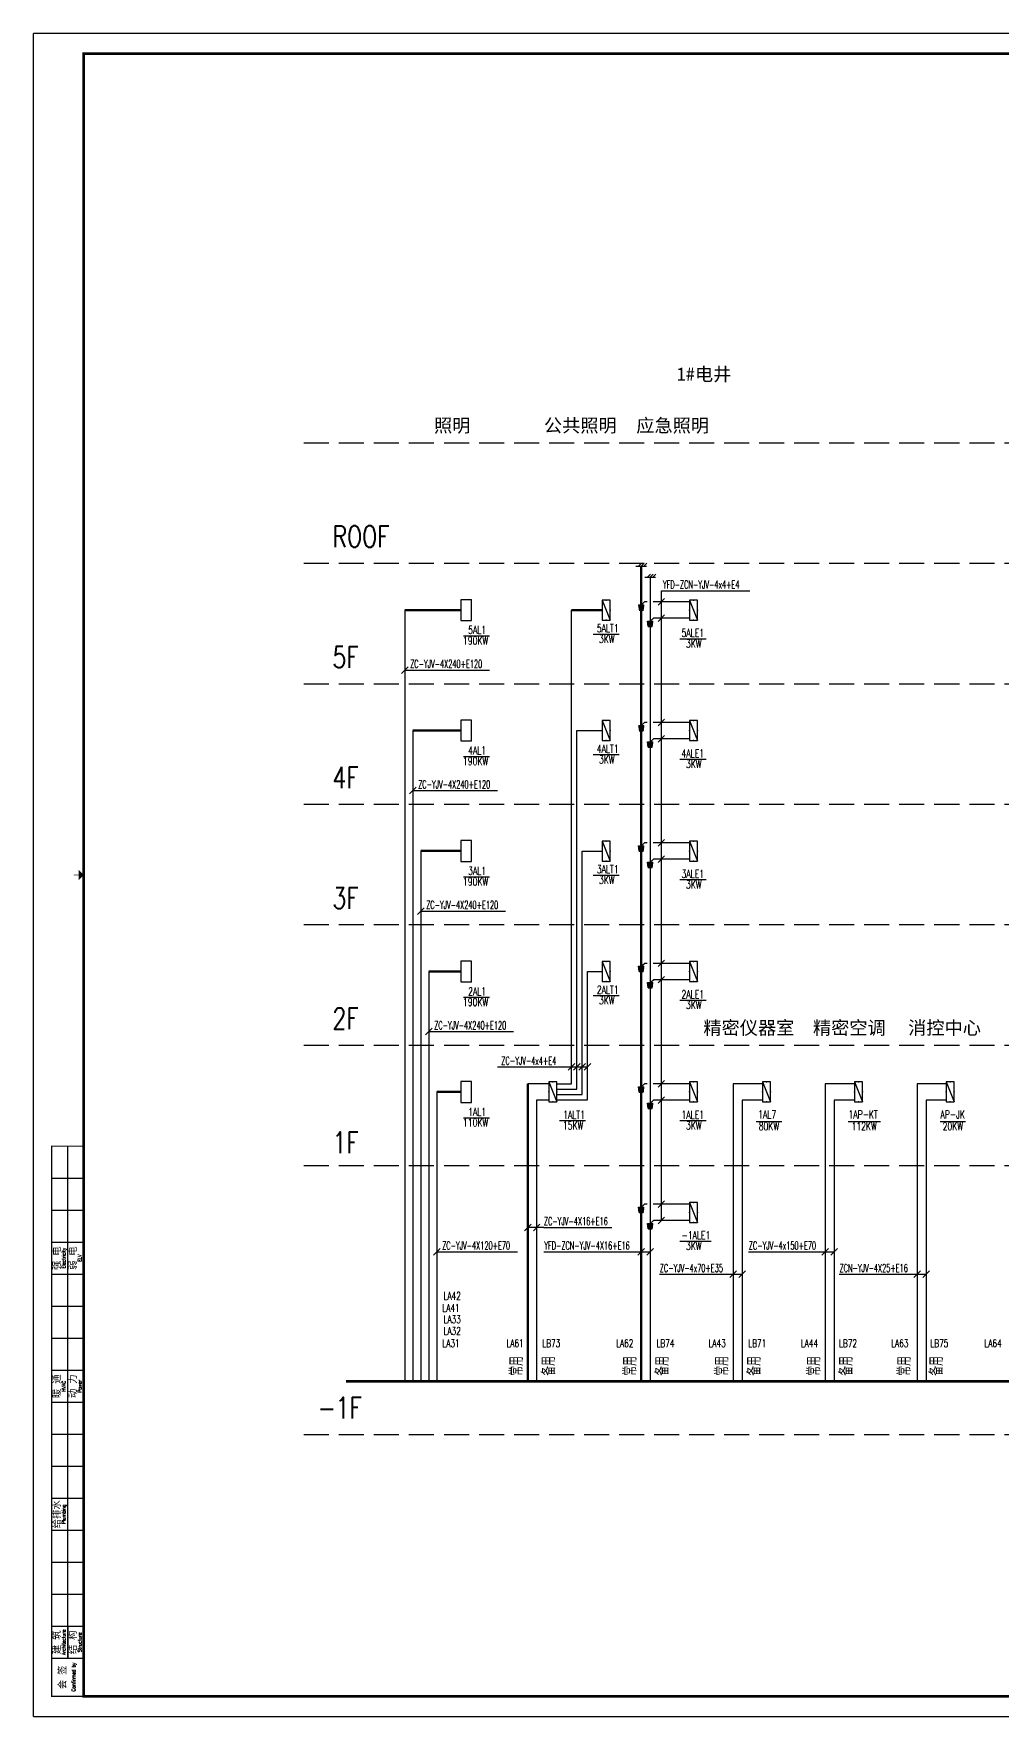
# Model space of a CAD drawing. Extents: x -336391 to 664021, y -458009 to -178412.
# Drawn here: x -336391 to -287989, y -458009 to -373909 of the extents above; entities that cross this region are included whole.
import ezdxf
from ezdxf.enums import TextEntityAlignment as Align

# ---------------------------------------------------------------- set-up
doc = ezdxf.new("R2010")
doc.units = 0
doc.header["$LTSCALE"] = 1000
doc.header["$MEASUREMENT"] = 0
doc.linetypes.add('DASH', pattern=[0.35, 0.25, -0.1])
doc.layers.get('0').update_dxf_attribs({"linetype": 'CONTINUOUS'})
for name, color, linetype in [('A-墙线', 7, 'CONTINUOUS'), ('AXIS', 3, 'CONTINUOUS'), ('EQUIP', 3, 'CONTINUOUS'), ('SIG_TEXT', 7, 'CONTINUOUS'), ('STAIR', 4, 'CONTINUOUS'), ('WIRE-照明', 6, 'CONTINUOUS'), ('图框', 7, 'CONTINUOUS'), ('电气-文字', 4, 'CONTINUOUS')]:
    doc.layers.add(name, color=color, linetype=linetype)
doc.layers.add('WIRE', color=6, linetype='CONTINUOUS', lineweight=50)
doc.styles.add('_TCH_LABEL', font='COMPLEX', dxfattribs={"bigfont": 'GBCBIG'})
doc.styles.add('HZ', font='tjromans.shx', dxfattribs={"width": 0.75, "bigfont": 'tjhztxt.shx'})
doc.styles.get("Standard").update_dxf_attribs({"font": 'simplex.shx', "bigfont": 'hztxt.shx'})
doc.styles.add('STYLE2', font='')
doc.styles.add('TKZ2_tjkts.shx', font='tjromant.shx', dxfattribs={"bigfont": 'tjkts.shx'})
doc.styles.get('STYLE2').set_extended_font_data('SimSun')

# ---------------------------------------------------------------- blocks, each defined once
blk = doc.blocks.new('tk2')
at = {"layer": '图框'}
for p, q in [((118900, 84100), (0, 84100)), ((0, 0), (0, 84100)), ((1700, 2900), (1700, 28500)), ((900, 26900), (2500, 26900)), ((900, 25300), (2500, 25300)), ((900, 23700), (2500, 23700)), ((900, 22100), (2500, 22100)), ((900, 20500), (2500, 20500)), ((900, 18900), (2500, 18900)), ((900, 17300), (2500, 17300)), ((900, 15700), (2500, 15700)), ((900, 14100), (2500, 14100)), ((900, 12500), (2500, 12500)), ((900, 10900), (2500, 10900)), ((900, 9300), (2500, 9300)), ((900, 7700), (2500, 7700)), ((900, 6100), (2500, 6100)), ((900, 4500), (2500, 4500)), ((1700, 4500), (1700, 2900)), ((900, 2900), (2500, 2900)), ((0, 0), (118900, 0))]:
    blk.add_line(p, q, dxfattribs=at)
at = {"layer": '图框', "const_width": 120}
blk.add_lwpolyline([(117900, 1000), (117900, 83100), (2500, 83100), (2500, 1000)], close=True, dxfattribs=at)
at = {"layer": '图框'}
for points, const_width in [([(2250, 42050), (2000, 42050)], 30), ([(2500, 1000), (900, 1000), (900, 28500), (2500, 28500)], 60)]:
    blk.add_lwpolyline(points, dxfattribs=dict(at, const_width=const_width))
blk.add_solid([(2250, 41800), (2250, 42300), (2500, 42050)], dxfattribs=at)
at = {"layer": '图框', "style": 'TKZ2_tjkts.shx'}
for s, p in [('强 电', (1179, 22900)), ('弱 电', (1979, 22900)), ('暖 通', (1179, 16500)), ('动 力', (1979, 16500)), ('给排水', (1179, 10100)), ('建 筑', (1179, 3700)), ('结 构', (1979, 3700)), ('会 签', (1462, 1950))]:
    blk.add_text(s, height=360, rotation=90, dxfattribs=at).set_placement(p, align=Align.MIDDLE_CENTER)
at = {"layer": '图框', "style": 'TKZ2_tjkts.shx', "width": 0.8}
for s, p in [('Electricity', (1502, 22900)), ('ELV', (2302, 22900)), ('HVAC', (1502, 16500)), ('Power', (2302, 16500)), ('Plumbing', (1502, 10100)), ('Architecture', (1502, 3700)), ('Structure', (2302, 3700)), ('Confirmed by', (1995, 1961))]:
    blk.add_text(s, height=180, rotation=90, dxfattribs=at).set_placement(p, align=Align.MIDDLE_CENTER)
blk = doc.blocks.new('$equip$00001416')
for p, q in [((0.75, 0.6), (-0.75, 0.6)), ((-0.75, 0), (0.75, 0.6)), ((-0.75, 0.6), (-0.75, 0)), ((-0.75, 0), (0.75, 0)), ((0.75, 0), (0.75, 0.6))]:
    blk.add_line(p, q)
for p in [(-0.75, 0.3), (0, 0.6), (0, 0), (0.75, 0.3)]:
    blk.add_point(p)
at = {"style": '_TCH_LABEL', "flags": 9}
blk.add_attdef('A', (0, 0), '', height=0.00002, dxfattribs=at)
blk = doc.blocks.new('_LINKPT1')
at = {"color": 0}
blk.add_line((0, 0), (0, 0), dxfattribs=at)
blk = doc.blocks.new('1J1E78OP')
for p, q in [((0.78, 0.4), (-0.78, 0.4)), ((-0.78, 0.4), (-0.78, -0.4)), ((0.78, -0.4), (0.78, 0.4)), ((-0.78, -0.4), (0.78, -0.4))]:
    blk.add_line(p, q)
at = {"const_width": 0.04}
blk.add_lwpolyline([(-0.78, 0.4), (-0.78, -0.4), (0.78, -0.4), (0.78, 0.4)], close=True, dxfattribs=at)
at = {"xscale": 0.002, "yscale": 0.002, "zscale": 0.002}
for p in [(-0.78, 0), (0, 0.4), (0.78, 0), (0, -0.4)]:
    blk.add_blockref('_LINKPT1', p, dxfattribs=at)
at = {"flags": 9}
blk.add_attdef('A', (0, 0), '', height=0.00002, dxfattribs=at)

msp = doc.modelspace()

# ---------------------------------------------------------------- hatches: boundary and pattern name
at = {"layer": 'WIRE-照明'}
h = msp.add_hatch(dxfattribs=at)
h.set_pattern_fill('ANSI31', color=3, scale=133.333333, style=0)
h.set_pattern_definition([(45, (-275301.837, -394706.017), (-9.4280904, 9.4280904), [])])
h.paths.add_polyline_path([(-306162.9, -402459.1), (-305896.2, -402459.1), (-305929.5, -402725.8), (-306129.5, -402725.8)])
h = msp.add_hatch(dxfattribs=at)
h.set_pattern_fill('ANSI31', color=3, scale=133.333333, style=0)
h.set_pattern_definition([(45, (-274855.548, -395522.386), (-9.4280904, 9.4280904), [])])
h.paths.add_polyline_path([(-305716.6, -403275.5), (-305449.9, -403275.5), (-305483.2, -403542.2), (-305683.2, -403542.2)])
h = msp.add_hatch(dxfattribs=at)
h.set_pattern_fill('ANSI31', color=3, scale=133.333333, style=0)
h.set_pattern_definition([(45, (-275301.837, -400727.003), (-9.4280904, 9.4280904), [])])
h.paths.add_polyline_path([(-306162.9, -408480.1), (-305896.2, -408480.1), (-305929.5, -408746.8), (-306129.5, -408746.8)])
h = msp.add_hatch(dxfattribs=at)
h.set_pattern_fill('ANSI31', color=3, scale=133.333333, style=0)
h.set_pattern_definition([(45, (-274855.548, -401543.372), (-9.4280904, 9.4280904), [])])
h.paths.add_polyline_path([(-305716.6, -409296.5), (-305449.9, -409296.5), (-305483.2, -409563.2), (-305683.2, -409563.2)])
h = msp.add_hatch(dxfattribs=at)
h.set_pattern_fill('ANSI31', color=3, scale=133.333333, style=0)
h.set_pattern_definition([(45, (-275301.837, -406747.989), (-9.4280904, 9.4280904), [])])
h.paths.add_polyline_path([(-306162.9, -414501.1), (-305896.2, -414501.1), (-305929.5, -414767.8), (-306129.5, -414767.8)])
h = msp.add_hatch(dxfattribs=at)
h.set_pattern_fill('ANSI31', color=3, scale=133.333333, style=0)
h.set_pattern_definition([(45, (-274855.548, -407564.358), (-9.4280904, 9.4280904), [])])
h.paths.add_polyline_path([(-305716.6, -415317.5), (-305449.9, -415317.5), (-305483.2, -415584.2), (-305683.2, -415584.2)])
h = msp.add_hatch(dxfattribs=at)
h.set_pattern_fill('ANSI31', color=3, scale=133.333333, style=0)
h.set_pattern_definition([(45, (-275301.837, -412768.976), (-9.4280904, 9.4280904), [])])
h.paths.add_polyline_path([(-306162.9, -420522.1), (-305896.2, -420522.1), (-305929.5, -420788.8), (-306129.5, -420788.8)])
h = msp.add_hatch(dxfattribs=at)
h.set_pattern_fill('ANSI31', color=3, scale=133.333333, style=0)
h.set_pattern_definition([(45, (-274855.548, -413585.345), (-9.4280904, 9.4280904), [])])
h.paths.add_polyline_path([(-305716.6, -421338.5), (-305449.9, -421338.5), (-305483.2, -421605.1), (-305683.2, -421605.1)])
h = msp.add_hatch(dxfattribs=at)
h.set_pattern_fill('ANSI31', color=3, scale=133.333333, style=0)
h.set_pattern_definition([(45, (-275301.837, -418789.962), (-9.4280904, 9.4280904), [])])
h.paths.add_polyline_path([(-306162.9, -426543.1), (-305896.2, -426543.1), (-305929.5, -426809.8), (-306129.5, -426809.8)])
h = msp.add_hatch(dxfattribs=at)
h.set_pattern_fill('ANSI31', color=3, scale=133.333333, style=0)
h.set_pattern_definition([(45, (-274855.548, -419606.331), (-9.4280904, 9.4280904), [])])
h.paths.add_polyline_path([(-305716.6, -427359.5), (-305449.9, -427359.5), (-305483.2, -427626.1), (-305683.2, -427626.1)])
h = msp.add_hatch(dxfattribs=at)
h.set_pattern_fill('ANSI31', color=3, scale=133.333333, style=0)
h.set_pattern_definition([(45, (-275301.837, -424810.948), (-9.4280904, 9.4280904), [])])
h.paths.add_polyline_path([(-306162.9, -432564.1), (-305896.2, -432564.1), (-305929.5, -432830.7), (-306129.5, -432830.7)])
h = msp.add_hatch(dxfattribs=at)
h.set_pattern_fill('ANSI31', color=3, scale=133.333333, style=0)
h.set_pattern_definition([(45, (-274855.548, -425627.317), (-9.4280904, 9.4280904), [])])
h.paths.add_polyline_path([(-305716.6, -433380.4), (-305449.9, -433380.4), (-305483.2, -433647.1), (-305683.2, -433647.1)])

# ---------------------------------------------------------------- linework, layer by layer
at = {"layer": 'SIG_TEXT'}
for p, q in [((-305027.6, -433232.5), (-305027.6, -401755.1)), ((-305027.6, -401755.1), (-300609.5, -401755.1)), ((-305192.6, -402476.2), (-304862.6, -402146.2)), ((-305192.6, -403292.5), (-304862.6, -402962.5)), ((-314911.7, -404008.7), (-313606.2, -404008.7)), ((-308440.9, -403919.2), (-307135.3, -403919.2)), ((-304095.1, -404149.5), (-302789.6, -404149.5)), ((-318006.9, -405885.5), (-317676.9, -405555.5)), ((-317841.9, -405720.5), (-313608.3, -405720.5)), ((-305192.6, -408497.1), (-304862.6, -408167.2)), ((-305192.6, -409313.5), (-304862.6, -408983.5)), ((-314911.7, -410029.7), (-313606.2, -410029.7)), ((-308440.9, -409940.2), (-307135.3, -409940.2)), ((-304095.1, -410170.5), (-302789.6, -410170.5)), ((-317606.9, -411906.5), (-317276.9, -411576.5)), ((-317441.9, -411741.5), (-313208.3, -411741.5)), ((-305192.6, -414518.1), (-304862.6, -414188.1)), ((-305192.6, -415334.5), (-304862.6, -415004.5)), ((-314911.7, -416050.7), (-313606.2, -416050.7)), ((-308440.9, -415961.2), (-307135.3, -415961.2)), ((-304095.1, -416191.5), (-302789.6, -416191.5)), ((-317206.9, -417927.5), (-316876.9, -417597.5)), ((-317041.9, -417762.5), (-312808.3, -417762.5)), ((-305192.6, -420539.1), (-304862.6, -420209.1)), ((-305192.6, -421355.5), (-304862.6, -421025.5)), ((-314911.7, -422071.7), (-313606.2, -422071.7)), ((-308440.9, -421982.1), (-307135.3, -421982.1)), ((-304095.1, -422212.4), (-302789.6, -422212.4)), ((-316806.9, -423948.5), (-316476.9, -423618.5)), ((-316641.9, -423783.5), (-312408.3, -423783.5)), ((-309683.4, -425714.7), (-309353.4, -425384.7)), ((-309416.7, -425714.7), (-309086.8, -425384.7)), ((-309150.1, -425714.7), (-308820.1, -425384.7)), ((-308883.4, -425714.7), (-308553.4, -425384.7)), ((-313215.4, -425549.7), (-309466.5, -425549.7)), ((-309466.5, -425549.7), (-308718.4, -425549.7)), ((-305192.6, -426560.1), (-304862.6, -426230.1)), ((-305192.6, -427376.5), (-304862.6, -427046.5)), ((-314911.7, -428092.7), (-313606.2, -428092.7)), ((-310123.3, -428233.4), (-308817.8, -428233.4)), ((-304095.1, -428233.4), (-302789.6, -428233.4)), ((-300281.1, -428280.9), (-299011.1, -428280.9)), ((-295686.8, -428280.9), (-294076.9, -428280.9)), ((-291092.5, -428280.9), (-289822.4, -428280.9)), ((-305192.6, -432581.1), (-304862.6, -432251.1)), ((-305192.6, -433397.5), (-304862.6, -433067.5)), ((-311869.6, -433739.5), (-311539.6, -433409.5)), ((-310906, -433574.5), (-311704.6, -433574.5)), ((-311423.3, -433739.5), (-311093.3, -433409.5)), ((-310906, -433574.5), (-307501.6, -433574.5)), ((-316406.9, -434956.7), (-316076.9, -434626.7)), ((-316241.9, -434791.7), (-312220, -434791.7)), ((-310891, -434791.7), (-306383.7, -434791.7)), ((-306383.7, -434791.7), (-305583.2, -434791.7)), ((-306194.5, -434956.6), (-305864.6, -434626.7)), ((-305748.2, -434956.6), (-305418.3, -434626.7)), ((-304095.1, -434254.4), (-302534.9, -434254.4)), ((-300672.5, -434791.7), (-297122.4, -434791.7)), ((-297122.4, -434791.7), (-296394.6, -434791.7)), ((-297005.9, -434956.6), (-296675.9, -434626.7)), ((-296559.6, -434956.6), (-296229.6, -434626.7)), ((-305121.1, -435914), (-301716.7, -435914)), ((-301716.7, -435914), (-300988.9, -435914)), ((-301600.2, -436079), (-301270.3, -435749)), ((-301153.9, -436079), (-300823.9, -435749)), ((-296139.1, -435914), (-292528.1, -435914)), ((-292528.1, -435914), (-291800.3, -435914)), ((-292411.6, -436079), (-292081.6, -435749)), ((-291965.3, -436079), (-291635.3, -435749))]:
    msp.add_line(p, q, dxfattribs=at)
at = {"layer": 'STAIR', "linetype": 'DASH', "ltscale": 5}
for p, q in [((-322887.1, -394354.5), (-235750.2, -394354.5)), ((-322887.1, -394354.5), (-235750.2, -394354.5)), ((-322887.1, -400375.5), (-235750.2, -400375.5)), ((-322887.1, -400375.5), (-235750.2, -400375.5)), ((-322887.1, -406396.5), (-235750.2, -406396.5)), ((-322887.1, -406396.5), (-235750.2, -406396.5)), ((-322887.1, -412417.5), (-235750.2, -412417.5)), ((-322887.1, -418438.5), (-235750.2, -418438.5)), ((-322887.1, -424459.5), (-235750.2, -424459.5)), ((-322887.1, -430480.4), (-235750.2, -430480.4)), ((-322887.1, -443917.4), (-235750.2, -443917.4))]:
    msp.add_line(p, q, dxfattribs=at)
at = {"layer": 'WIRE'}
for p, q in [((-306029.5, -400516.9), (-306029.6, -441271.4)), ((-315035.2, -402716.9), (-317841.9, -402716.9)), ((-307992, -402719.3), (-309518.4, -402719.3)), ((-315035.2, -408737.9), (-317441.9, -408737.9)), ((-315035.2, -414758.9), (-317041.9, -414758.9)), ((-315035.2, -420779.9), (-316641.9, -420779.9)), ((-315035.2, -426800.9), (-316241.9, -426800.9)), ((-311704.6, -426395.1), (-311704.6, -441271.4))]:
    msp.add_line(p, q, dxfattribs=at)
at = {"layer": 'WIRE-照明'}
for p, q in [((-306296.2, -400516.9), (-305762.9, -400516.9)), ((-306162.9, -400516.9), (-306021.4, -400375.5)), ((-306029.5, -400516.9), (-305888.1, -400375.5)), ((-305896.2, -400516.9), (-305754.8, -400375.5)), ((-305849.9, -401069.7), (-305316.6, -401069.7)), ((-305716.6, -401069.7), (-305575.2, -400928.3)), ((-305583.2, -401069.7), (-305441.8, -400928.3)), ((-305583.2, -401069.7), (-305583.2, -441271.4)), ((-305449.9, -401069.7), (-305308.5, -400928.3)), ((-317841.9, -402716.9), (-317841.9, -441271.4)), ((-309518.4, -426396.5), (-309518.4, -402719.3)), ((-306029.5, -402459.1), (-305872.8, -402311.2)), ((-305735.5, -402311.2), (-305872.8, -402311.2)), ((-303617, -402311.2), (-305429.4, -402311.2)), ((-305583.2, -403275.5), (-305426.5, -403127.5)), ((-303617, -403127.5), (-305426.5, -403127.5)), ((-306029.5, -408480.1), (-305872.8, -408332.1)), ((-305735.5, -408332.1), (-305872.8, -408332.1)), ((-303617, -408332.1), (-305429.4, -408332.1)), ((-317441.9, -408737.9), (-317441.9, -441271.4)), ((-309251.8, -426663.2), (-309251.8, -408740.3)), ((-309251.8, -408740.3), (-307992, -408740.3)), ((-305583.2, -409296.5), (-305426.5, -409148.5)), ((-303617, -409148.5), (-305426.5, -409148.5)), ((-306029.5, -414501.1), (-305872.8, -414353.1)), ((-305735.5, -414353.1), (-305872.8, -414353.1)), ((-303617, -414353.1), (-305429.4, -414353.1)), ((-317041.9, -414758.9), (-317041.9, -441271.4)), ((-308985.1, -426929.9), (-308985.1, -414761.3)), ((-308985.1, -414761.3), (-307992, -414761.3)), ((-305583.2, -415317.5), (-305426.5, -415169.5)), ((-303617, -415169.5), (-305426.5, -415169.5)), ((-306029.5, -420522.1), (-305872.8, -420374.1)), ((-305735.5, -420374.1), (-305872.8, -420374.1)), ((-303617, -420374.1), (-305429.4, -420374.1)), ((-316641.9, -420779.9), (-316641.9, -441271.4)), ((-308718.4, -427196.5), (-308718.4, -420782.3)), ((-308718.4, -420782.3), (-307992, -420782.3)), ((-305583.2, -421338.5), (-305426.5, -421190.5)), ((-303617, -421190.5), (-305426.5, -421190.5)), ((-316241.9, -426800.9), (-316241.9, -441271.4)), ((-310646, -426395.1), (-311704.6, -426395.1)), ((-311258.3, -427211.5), (-311258.3, -441271.4)), ((-310646, -427211.5), (-311258.3, -427211.5)), ((-310246, -426396.5), (-309518.4, -426396.5)), ((-310246, -426663.2), (-309251.8, -426663.2)), ((-310246, -426929.9), (-308985.1, -426929.9)), ((-310246, -427196.5), (-308718.4, -427196.5)), ((-306029.5, -426543.1), (-305872.8, -426395.1)), ((-305735.5, -426395.1), (-305872.8, -426395.1)), ((-305583.2, -427359.5), (-305426.5, -427211.5)), ((-303617, -426395.1), (-305429.4, -426395.1)), ((-303617, -427211.5), (-305426.5, -427211.5)), ((-299976.6, -426395.1), (-301435.2, -426395.1)), ((-301435.2, -426395.1), (-301435.2, -441271.4)), ((-299976.6, -427211.5), (-300988.9, -427211.5)), ((-300988.9, -427211.5), (-300988.9, -441271.4)), ((-295382.3, -426395.1), (-296840.9, -426395.1)), ((-296840.9, -426395.1), (-296840.9, -441271.4)), ((-295382.3, -427211.5), (-296394.6, -427211.5)), ((-296394.6, -427211.5), (-296394.6, -441271.4)), ((-290788, -426395.1), (-292246.6, -426395.1)), ((-292246.6, -426395.1), (-292246.6, -441271.4)), ((-290788, -427211.5), (-291800.3, -427211.5)), ((-291800.3, -427211.5), (-291800.3, -441271.4)), ((-306029.5, -432564.1), (-305872.8, -432416.1)), ((-305735.5, -432416.1), (-305872.8, -432416.1)), ((-303617, -432416.1), (-305429.4, -432416.1)), ((-305583.2, -433380.4), (-305426.5, -433232.5)), ((-303617, -433232.5), (-305426.5, -433232.5))]:
    msp.add_line(p, q, dxfattribs=at)
at = {"layer": 'WIRE-照明', "color": 3}
for p, q in [((-306162.9, -402459.1), (-305896.2, -402459.1)), ((-306129.5, -402725.8), (-305929.5, -402725.8)), ((-305929.5, -402725.8), (-305896.2, -402459.1)), ((-305716.6, -403275.5), (-305449.9, -403275.5)), ((-305683.2, -403542.2), (-305716.6, -403275.5)), ((-305716.6, -403275.5), (-305449.9, -403275.5)), ((-305683.2, -403542.2), (-305483.2, -403542.2)), ((-305483.2, -403542.2), (-305449.9, -403275.5)), ((-306162.9, -408480.1), (-305896.2, -408480.1)), ((-305929.5, -408746.8), (-305896.2, -408480.1)), ((-306129.5, -408746.8), (-305929.5, -408746.8)), ((-305716.6, -409296.5), (-305449.9, -409296.5)), ((-305683.2, -409563.2), (-305716.6, -409296.5)), ((-305716.6, -409296.5), (-305449.9, -409296.5)), ((-305683.2, -409563.2), (-305483.2, -409563.2)), ((-305483.2, -409563.2), (-305449.9, -409296.5)), ((-306162.9, -414501.1), (-305896.2, -414501.1)), ((-306129.5, -414767.8), (-306162.9, -414501.1)), ((-305929.5, -414767.8), (-305896.2, -414501.1)), ((-306129.5, -414767.8), (-305929.5, -414767.8)), ((-305716.6, -415317.5), (-305449.9, -415317.5)), ((-305683.2, -415584.2), (-305716.6, -415317.5)), ((-305716.6, -415317.5), (-305449.9, -415317.5)), ((-305483.2, -415584.2), (-305449.9, -415317.5)), ((-305683.2, -415584.2), (-305483.2, -415584.2)), ((-306129.5, -420788.8), (-306162.9, -420522.1)), ((-306162.9, -420522.1), (-305896.2, -420522.1)), ((-306129.5, -420788.8), (-305929.5, -420788.8)), ((-305929.5, -420788.8), (-305896.2, -420522.1)), ((-305716.6, -421338.5), (-305449.9, -421338.5)), ((-305683.2, -421605.1), (-305716.6, -421338.5)), ((-305716.6, -421338.5), (-305449.9, -421338.5)), ((-305483.2, -421605.1), (-305449.9, -421338.5)), ((-305683.2, -421605.1), (-305483.2, -421605.1)), ((-306162.9, -426543.1), (-305896.2, -426543.1)), ((-306129.5, -426809.8), (-306162.9, -426543.1)), ((-306129.5, -426809.8), (-305929.5, -426809.8)), ((-305929.5, -426809.8), (-305896.2, -426543.1)), ((-305716.6, -427359.5), (-305449.9, -427359.5)), ((-305683.2, -427626.1), (-305716.6, -427359.5)), ((-305716.6, -427359.5), (-305449.9, -427359.5)), ((-305683.2, -427626.1), (-305483.2, -427626.1)), ((-305483.2, -427626.1), (-305449.9, -427359.5)), ((-306162.9, -432564.1), (-305896.2, -432564.1)), ((-306129.5, -432830.7), (-306162.9, -432564.1)), ((-306129.5, -432830.7), (-305929.5, -432830.7)), ((-305929.5, -432830.7), (-305896.2, -432564.1)), ((-305716.6, -433380.4), (-305449.9, -433380.4)), ((-305683.2, -433647.1), (-305716.6, -433380.4)), ((-305716.6, -433380.4), (-305449.9, -433380.4)), ((-305683.2, -433647.1), (-305483.2, -433647.1)), ((-305483.2, -433647.1), (-305449.9, -433380.4))]:
    msp.add_line(p, q, dxfattribs=at)
at = {"layer": 'WIRE-照明', "const_width": 133.3}
msp.add_lwpolyline([(-320781.4, -441271.4), (-241403.4, -441271.4)], dxfattribs=at)

# ---------------------------------------------------------------- block references
at = {"layer": 'A-墙线'}
msp.add_blockref('tk2', (-336390.6, -458008.9), dxfattribs=at)
at = {"layer": 'EQUIP', "xscale": 666.6666666665988, "yscale": 666.6666666665988, "rotation": 270}
for name, p, zscale in [('1J1E78OP', (-314771.6, -402720), 666.6666666665988), ('$equip$00001416', (-307992, -402719.3), 666.6666666665988), ('$equip$00001416', (-303617, -402719.3), 666.6666666666667), ('1J1E78OP', (-314771.6, -408741), 666.6666666665988), ('$equip$00001416', (-307992, -408740.3), 666.6666666665988), ('$equip$00001416', (-303617, -408740.3), 666.6666666666667), ('1J1E78OP', (-314771.6, -414762), 666.6666666665988), ('$equip$00001416', (-307992, -414761.3), 666.6666666665988), ('$equip$00001416', (-303617, -414761.3), 666.6666666666667), ('1J1E78OP', (-314771.6, -420783), 666.6666666665988), ('$equip$00001416', (-307992, -420782.3), 666.6666666665988), ('$equip$00001416', (-303617, -420782.3), 666.6666666666667), ('1J1E78OP', (-314771.6, -426803.9), 666.6666666665988), ('$equip$00001416', (-310646, -426803.3), 666.6666666666667), ('$equip$00001416', (-303617, -426803.3), 666.6666666666667), ('$equip$00001416', (-299976.6, -426803.3), 666.6666666666667), ('$equip$00001416', (-295382.3, -426803.3), 666.6666666666667), ('$equip$00001416', (-290788, -426803.3), 666.6666666666667), ('$equip$00001416', (-303617, -432824.3), 666.6666666666667)]:
    msp.add_blockref(name, p, dxfattribs=dict(at, zscale=zscale))

# ---------------------------------------------------------------- texts
at = {"layer": 'AXIS', "color": 7, "style": 'HZ', "width": 0.75}
for s, p in [('ROOF', (-321454.9, -399579.2)), ('5F', (-321454.9, -405600.2)), ('4F', (-321454.9, -411621.2)), ('3F', (-321454.9, -417642.2)), ('2F', (-321454.9, -423663.2)), ('1F', (-321454.9, -429867.1)), ('-1F', (-322187.8, -443121.1))]:
    msp.add_text(s, height=1066.67, dxfattribs=at).set_placement(p)
at = {"layer": 'SIG_TEXT', "color": 7, "style": 'STYLE2'}
for s, p in [('1#电井', (-304258.5, -391258)), ('照明', (-316384.1, -393823.3)), ('公共照明 ', (-310894.1, -393823.3)), ('应急照明 ', (-306277.9, -393823.3)), ('精密仪器室', (-302926.8, -423928.2)), ('精密空调', (-297452.1, -423928.2)), ('消控中心', (-292692.8, -423928.2))]:
    msp.add_text(s, height=666.67, dxfattribs=at).set_placement(p)
at = {"layer": 'SIG_TEXT', "style": 'HZ'}
for s, width, p in [('YFD-ZCN-YJV-4x4+E4', 0.6, (-304948.6, -401644.1)), ('5AL1', 0.7, (-314681.1, -403913.4)), ('5ALT1', 0.7, (-308250.3, -403829.8)), ('5ALE1', 0.7, (-304019.7, -404060.1)), ('ZC-YJV-4X240+E120', 0.6, (-317577.5, -405609.5)), ('4AL1', 0.7, (-314681.1, -409934.3)), ('4ALT1', 0.7, (-308250.3, -409850.8)), ('4ALE1', 0.7, (-304019.7, -410081.1)), ('ZC-YJV-4X240+E120', 0.6, (-317177.5, -411630.5)), ('3AL1', 0.7, (-314681.1, -415955.3)), ('3ALT1', 0.7, (-308250.3, -415871.8)), ('3ALE1', 0.7, (-304019.7, -416102.1)), ('ZC-YJV-4X240+E120', 0.6, (-316777.5, -417651.5)), ('2AL1', 0.7, (-314681.1, -421976.3)), ('2ALT1', 0.7, (-308250.3, -421892.8)), ('2ALE1', 0.7, (-304019.7, -422123.1)), ('ZC-YJV-4X240+E120', 0.6, (-316377.5, -423672.5)), ('ZC-YJV-4x4+E4', 0.6, (-313020.3, -425438.7)), ('1AL1', 0.7, (-314681.1, -427997.3)), ('1ALT1', 0.7, (-309932.7, -428144.1)), ('1ALE1', 0.7, (-304019.7, -428144.1)), ('1AL7', 0.7, (-300189.5, -428124.2)), ('1AP-KT', 0.7, (-295672.8, -428124.2)), ('AP-JK', 0.7, (-291078.5, -428124.2)), ('ZC-YJV-4X16+E16', 0.6, (-310890.7, -433463.5)), ('-1ALE1', 0.7, (-304019.7, -434165.1)), ('ZC-YJV-4X120+E70', 0.6, (-315977.5, -434680.7)), ('YFD-ZCN-YJV-4X16+E16', 0.6, (-310875.3, -434680.6)), ('ZC-YJV-4x150+E70', 0.6, (-300657.2, -434680.6)), ('ZC-YJV-4x70+E35', 0.6, (-305105.8, -435803)), ('ZCN-YJV-4X25+E16', 0.6, (-296123.8, -435803))]:
    msp.add_text(s, height=400, dxfattribs=dict(at, width=width)).set_placement(p)
at = {"layer": 'SIG_TEXT', "style": 'HZ', "width": 0.7}
for s, p in [('190KW', (-314307.3, -404244)), ('3KW', (-307752.9, -404159.7)), ('3KW', (-303407.2, -404390)), ('190KW', (-314307.3, -410265)), ('3KW', (-307752.9, -410180.7)), ('3KW', (-303407.2, -410411)), ('190KW', (-314307.3, -416286)), ('3KW', (-307752.9, -416201.7)), ('3KW', (-303407.2, -416432)), ('190KW', (-314307.3, -422307)), ('3KW', (-307752.9, -422222.7)), ('3KW', (-303407.2, -422453)), ('110KW', (-314307.3, -428328)), ('15KW', (-309435.3, -428474)), ('3KW', (-303407.2, -428474)), ('80KW', (-299650.9, -428516.2)), ('112KW', (-294891.6, -428516.2)), ('20KW', (-290462.2, -428516.2)), ('3KW', (-303407.2, -434495))]:
    msp.add_text(s, height=400, dxfattribs=at).set_placement(p, align=Align.MIDDLE)
for s, p in [('常用', (-311937.3, -440984.9)), ('备用', (-310330.4, -440984.9)), ('常用', (-306262.2, -440984.9)), ('备用', (-304655.3, -440984.9)), ('常用', (-301667.9, -440984.9)), ('备用', (-300061, -440984.9)), ('常用', (-297073.6, -440984.9)), ('备用', (-295466.7, -440984.9)), ('常用', (-292560.8, -440984.9)), ('备用', (-290953.9, -440984.9))]:
    msp.add_text(s, height=666.67, rotation=90, dxfattribs=at).set_placement(p)
at = {"layer": '电气-文字', "style": 'HZ', "width": 0.7}
for s, p in [('LA42', (-315478.6, -436992)), ('LA41', (-315536.2, -437597.6)), ('LA33', (-315478.6, -438166.7)), ('LA32', (-315478.6, -438748.8)), ('LA31', (-315536.2, -439360.6))]:
    msp.add_text(s, height=384, dxfattribs=at).set_placement(p, align=Align.MIDDLE_CENTER)
for s, p in [('LA61', (-312767.9, -439552.8)), ('LB73', (-310974.6, -439552.8)), ('LA62', (-307288.9, -439552.8)), ('LB74', (-305270.1, -439552.8)), ('LA43', (-302671.4, -439552.8)), ('LB71', (-300684.9, -439552.8)), ('LA44', (-298061.7, -439552.8)), ('LB72', (-296148.5, -439552.8)), ('LA63', (-293546.3, -439552.8)), ('LB75', (-291586.3, -439552.8)), ('LA64', (-288887.8, -439552.8))]:
    msp.add_text(s, height=384, dxfattribs=at).set_placement(p)

doc.saveas('drawing.dxf')
